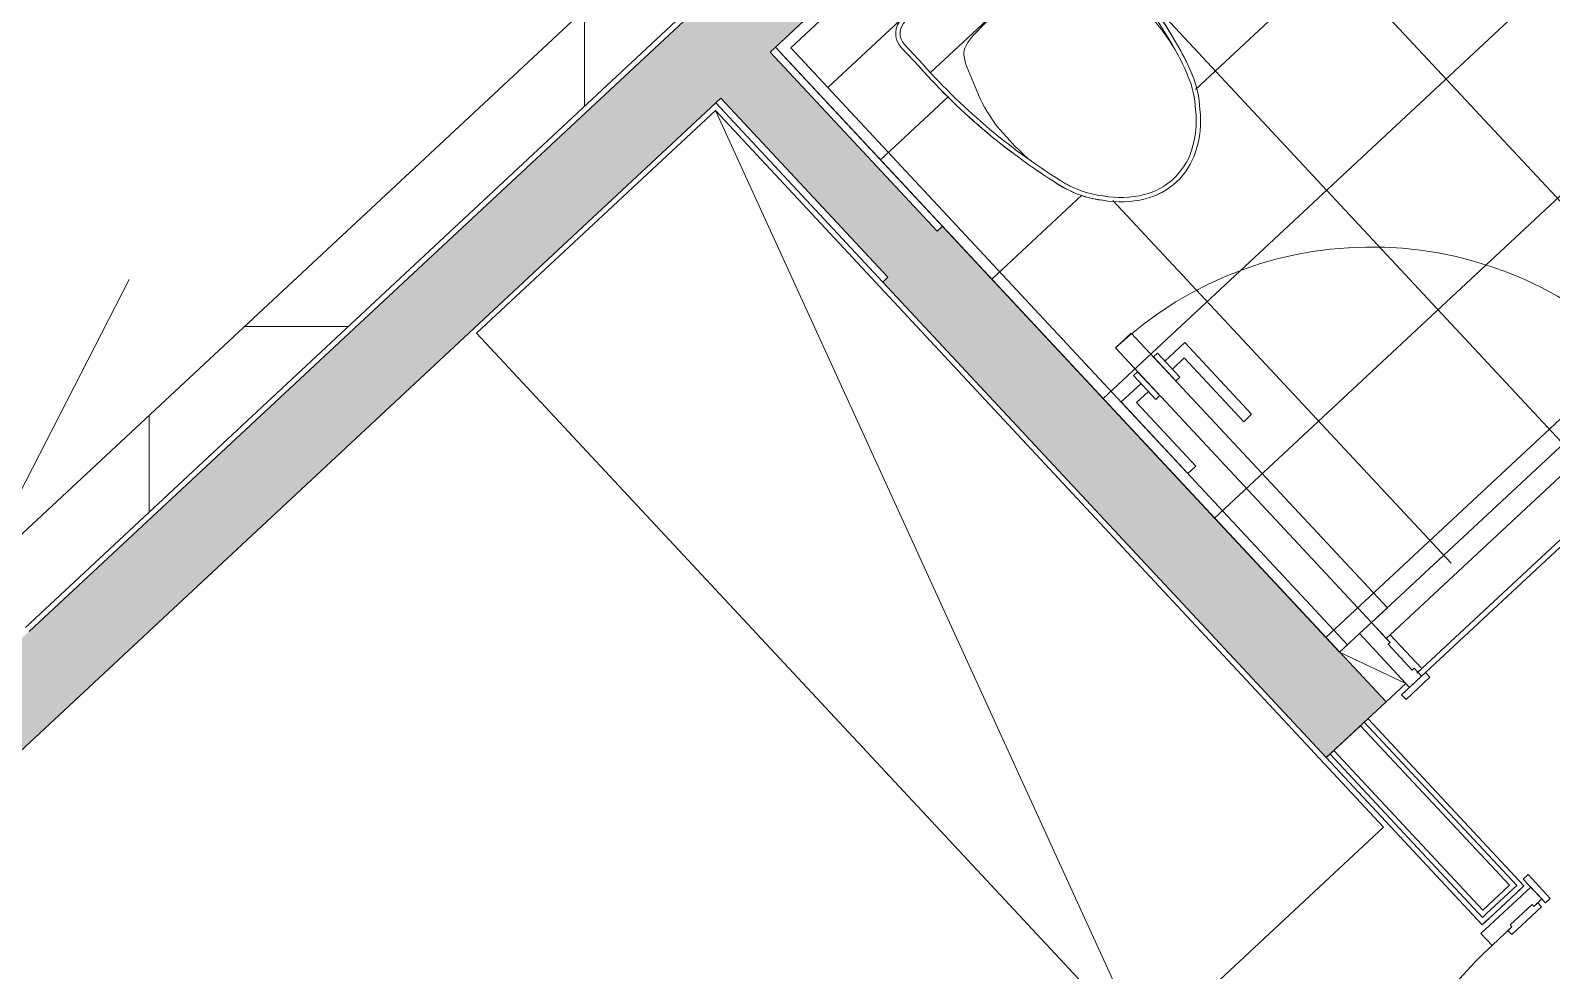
# Model space of a CAD drawing. Header units: millimetres. Extents: x -71377 to 516042, y -145869 to 441446.
# Drawn here: x 117752 to 120547, y 111567 to 113294 of the extents above; entities that cross this region are included whole.
import ezdxf

# ---------------------------------------------------------------- set-up
doc = ezdxf.new("R2010")
doc.units = ezdxf.units.MM
doc.header["$LTSCALE"] = 1000
doc.linetypes.add('_점선_S_', pattern=[1.6, 0.8, -0.8])
for name, color, linetype, lineweight in [('_ A-furn _', 6, 'Continuous', 5), ('A-door', 4, 'Continuous', 5), ('A-door-hdln', 8, 'Continuous', 5), ('A-ele-8', 8, 'Continuous', 5), ('A-fnsh', 5, 'Continuous', 5), ('A-fnsh-4', 4, 'Continuous', 5), ('A-furn', 6, 'Continuous', 5), ('A-hat', 251, 'Continuous', 5), ('A-insu', 251, 'Continuous', 5), ('A_cwall', 2, 'Continuous', 5), ('A_fnsh', 5, 'Continuous', 5), ('A_fnsh-4', 4, 'Continuous', 5), ('AA_오픈', 8, '_점선_S_', 5), ('AA_위생', 4, 'Continuous', 5), ('패밀리로 가져오기', 8, 'Continuous', 5)]:
    doc.layers.add(name, color=color, linetype=linetype, lineweight=lineweight)

# ---------------------------------------------------------------- blocks, each defined once
blk = doc.blocks.new('3D_세대_욕조 - 욕조_dwg-2440840-지반층 배치도')
at = {"layer": '패밀리로 가져오기'}
for p, q in [((80.7487418279052, -267.7176228804747), (80.74874182790516, -193.4680915661156)), ((26.19999999998981, -265.1060796084634), (26.19999999998981, -275.996952573681)), ((27.19999999998982, -276.996952573681), (31.99999999991997, -276.996952573681)), ((162.4384728219957, -322.0413313812164), (67.57789067368867, -321.1000441932407)), ((162.4435648125727, -367.9525229914866), (67.79125686889894, -368.9127413132514)), ((26.19999999998981, -413.996952573681), (26.19999999998981, -424.8878255390151)), ((27.19999999998982, -412.996952573681), (31.99999999991994, -412.996952573681)), ((80.78817767816511, -422.2762822669752), (48.79999999996657, -422.2762822669752))]:
    blk.add_line(p, q, dxfattribs=at)
at = {"layer": '패밀리로 가져오기', "flags": 128}
for points in [[(6.199999999989826, -262.1060796084634), (6.199999999989809, -240.1060796084634), (1.499999999919967, -218.6060796084635), (-5.000000000080044, -218.6060796084634), (-5.000000000080011, -283.6060796084635), (1.499999999919984, -283.6060796084635)], [(6.199999999989826, -427.8878255390151), (6.199999999989792, -449.8878255390151), (1.499999999919899, -471.387825539015), (-5.000000000080044, -471.387825539015), (-5.000000000080044, -406.387825539015), (1.499999999919967, -406.387825539015)]]:
    blk.add_lwpolyline(points, close=True, dxfattribs=at)
for points in [[(5.762790697663177, -238.1060796084635), (34.19999999998984, -238.1060796084635), (34.19999999998982, -264.1060796084635), (27.19999999998982, -264.1060796084635)], [(5.762790697725086, -264.1060796086514), (11.1828288922442, -264.1060796086514), (11.8797664686608, -264.1760494481675), (12.67723861521361, -264.4424584780298), (13.27598926259943, -264.8125108149811), (13.66516463887309, -265.1781590479627), (13.8774267123177, -265.459064161167), (17.58346329079943, -298.9778955925677)], [(47.34557743548796, -303.8415995418613), (45.88776732728729, -304.4969525736811), (33.11223267255264, -304.496952573681), (31.99999999991994, -303.996952573681), (31.99999999991995, -275.996952573681), (33.11223267255266, -275.496952573681), (45.88776732728729, -275.496952573681)], [(47.29999999996652, -320.4561701901544), (47.29999999996652, -317.7553016203742), (47.46121180189219, -268.5411903463823)], [(115.0081817479004, -321.5706877872867), (103.7640507020187, -317.2432334281325), (101.302464656801, -315.3320214120026), (99.18760925523385, -313.276789266412), (97.41268148218661, -311.1259848606128), (95.97806887623301, -308.9157110859228), (94.89041646620173, -306.6773942851283), (94.21708356080488, -304.66745983393), (93.96644360692153, -303.5546324104357), (93.78641297136348, -302.2874273618504), (93.72778083830056, -301.3241794905912), (93.18750186128456, -279.3694140664588), (93.0291353668217, -277.6951852474881), (92.57323957249903, -275.8657336347092), (91.83512459594206, -274.1424395680947), (90.83063442647835, -272.5603937562842), (89.57952110309999, -271.1526799552662), (88.1054668409415, -269.9502286117344), (86.43490650589958, -268.9809503611464), (84.59698366901283, -268.270483352389), (82.62306067141617, -267.8425307735155), (80.78817932241508, -267.7176336683619), (48.79999999996654, -267.7176336683619)], [(17.58272770508393, -298.9708431962433), (17.66199136244953, -299.5478392875216), (17.78737268316128, -300.1513555354775), (17.96476983777486, -300.7241874616605), (18.22737696929478, -301.2957092298838), (18.60865758976299, -301.8512333704705), (19.12081079062884, -302.3431859173446), (19.74770183919118, -302.7196695208416), (20.46704988763889, -302.9452776042651), (21.03096739700976, -302.9969265821712), (31.99999999995807, -302.9969265821539)], [(17.58113372927832, -391.0370737536247), (13.8783814378368, -424.5262060769564), (13.711770706897, -424.7612664372258), (13.3287845976939, -425.1391357358031), (12.74856871922115, -425.5162846547009), (11.96759265390305, -425.7988442184615), (11.1827567389535, -425.8878263730791), (5.762790697725053, -425.8878263730791)], [(31.99999999999272, -386.996952573874), (21.0288985761366, -386.996952573874), (20.46707783940219, -387.048622387443), (19.74796651894594, -387.2741159206249), (19.12128367984773, -387.6503553057393), (18.60913439979249, -388.1421036510744), (18.22767228303143, -388.697666240721), (17.96486567654028, -389.26946172513), (17.78738793741523, -389.8424893872567), (17.66195759293487, -390.4462673546512), (17.58272650578689, -391.0230728677426)], [(47.43614652465475, -413.8008845497675), (45.88776732728726, -414.496952573681), (33.11223267255266, -414.496952573681), (31.99999999991997, -413.996952573681), (31.99999999991997, -385.996952573681), (33.11223267255262, -385.4969525736811), (45.88776732728729, -385.4969525736811)], [(47.46121180189223, -421.4527148010961), (47.29999999996654, -372.2386035271043), (47.29999999996654, -369.5377349574405)], [(80.74874182790515, -496.5319084320217), (80.74874182790519, -422.2762822669465), (82.6425761680948, -422.1486783705473), (84.61559489314827, -421.7178260346695), (86.4522569716574, -421.0046147282987), (88.12120506857893, -420.0327767313279), (89.59331108912733, -418.8279867371597), (90.84216507085513, -417.4181959276607), (91.84411716546308, -415.8343741370186), (92.57945250467313, -414.1096433542257), (93.03237317552704, -412.2791141909834), (93.18750182775695, -410.6244911755489), (93.72778015075163, -388.6697251753935), (93.78830534304873, -387.6870217209503), (93.97007106772067, -386.4199299072203), (94.21708362366914, -385.3264457009786), (94.89765181593977, -383.2987267192507), (95.98826627436938, -381.0602136975208), (97.42612385788377, -378.8496359259875), (99.20417027004443, -376.6991617422605), (101.321364898853, -374.6454219776492), (103.7836271863562, -372.7372025450746), (115.1174108407358, -368.432632152369)], [(5.762790697663126, -451.887825539015), (34.19999999998982, -451.887825539015), (34.19999999998982, -425.8878255390151), (27.19999999998979, -425.8878255390151)]]:
    blk.add_lwpolyline(points, dxfattribs=at)
at = {"layer": '패밀리로 가져오기'}
for radius in [22.36464658594923, 15.23403839904491]:
    blk.add_circle((245.0000000034925, -344.9969525737687), radius, dxfattribs=at)
for centre, radius, start, end in [((1072.384181119502, -9036.480907605961), 9000, 93.20867442402596, 95.45374433258452), ((865.5030559003357, -7930.643240585925), 7885.643253458362, 87.42176535858616, 92.15753866539832), ((1152.446564108133, -1251.066619191319), 1200, 79.56604003238847, 86.76200457062295), ((274.0303230807185, -674.505595555529), 600, 95.45374433258449, 103.6352348715995), ((1359.808491997421, -125), 55.00000000000016, 14.07704433659752, 79.56607822992), ((145, -145), 54.99999999999999, 101.5381412351697, 164.0743675045437), ((61.53093187510967, -345), 1371.625884943087, 350.2036584489433, 9.796341551056416), ((399.8289426118135, -217.7132038064302), 320, 164.0743675045437, 175.6547653294647), ((27.19999999998981, -265.1060796084634), 0.9999999999999944, 89.9999999999995, 179.9999999999995), ((27.19999999998982, -275.996952573681), 1.000000000000011, 180, 269.9999999999996), ((39.49999999991996, -291.1933811451595), 16.94642857140001, 112.144196508558, 116.2680446161004), ((39.49999999991996, -291.1933811451595), 16.9464285714, 62.07582372120119, 67.85580349144205), ((48.80003209217831, -269.2176233310306), 1.5000004508, 90.001225832193, 153.1950156757322), ((39.49999999991996, -288.800524002319), 16.9464285714, 243.7319553838996, 247.8558034914422), ((69.79999999996653, -344.9969525736811), 27.99999999999998, 154.7355889450447, 205.2644110549548), ((17.79999999996653, -320.4561701901544), 29.49999999999999, 334.7355889450447, 0), ((69.79999999996653, -344.9969525736811), 24, 95.3125040230086, 265.1988622910899), ((134.6915119593396, -344.9999999990973), 23.23290234000372, 270.6860031042241, 89.31429785920841), ((162.2106876685648, -344.9969527323552), 22.95675146204759, 270.0000000000001, 90.00000000000017), ((17.79999999996651, -369.5377349574405), 29.50000000000008, 359.9999999999996, 25.26441105495527), ((39.49999999992002, -401.1933811451595), 16.94642857140008, 112.1441965085579, 116.2680446161005), ((39.49999999992002, -401.1933811451595), 16.94642857140003, 62.42124687455382, 67.85580349144239), ((27.19999999998982, -413.996952573681), 1.000000000000011, 90, 180), ((39.49999999991996, -398.800524002319), 16.9464285714, 243.7319553838996, 247.855803491442), ((27.19999999998979, -424.8878255390151), 0.9999999999999751, 180, 269.9999999999996), ((48.80003209217829, -420.7762818164479), 1.50000045080002, 206.8049843242678, 269.9987741678072), ((399.8289426118135, -472.2867961917074), 320.0000000000002, 184.3452346705347, 195.9256324954556), ((145, -545), 55.00000000000006, 195.9256324954557, 258.4618587648295), ((1359.808491997421, -564.9999999999999), 54.99999999999946, 280.4339217700795, 345.9229556634017), ((274.0303230807185, -15.49440444260835), 600.0000000000002, 256.3647651283998, 264.5462556674148), ((1072.384181119502, 8346.480907488614), 9000, 264.5462556674148, 266.7913255759733), ((865.5030559003351, 7240.643240468577), 7885.643253458363, 267.842461334601, 272.5782346414131), ((1152.446564108133, 561.0666191931814), 1200, 273.2379954293763, 280.4339599676108)]:
    blk.add_arc(centre, radius, start, end, dxfattribs=at)
blk = doc.blocks.new('3D_세대_욕조 - 3D_세대_욕조-2060221-지반층 배치도')
at = {"layer": 'AA_위생'}
for p, q in [((1499.999999999998, 0), (0, 0)), ((0, 0), (0, -744.9999999999987)), ((1500, -744.9999999999989), (1499.999999999998, 0)), ((100.0000000000541, -744.9999999999989), (1500, -744.9999999999989))]:
    blk.add_line(p, q, dxfattribs=at)
blk.add_blockref('3D_세대_욕조 - 욕조_dwg-2440840-지반층 배치도', (0, 0))
blk = doc.blocks.new('3D_젠다이벽 - 3D_젠다이벽-2258131-지반층 배치도')
at = {"layer": 'AA_위생'}
for p, q in [((0, -99.99999999999982), (0, 0)), ((0, 0), (1355, 0)), ((1355, 0), (1355, -99.99999999999973)), ((0, -99.99999999999982), (1355, -99.99999999999973))]:
    blk.add_line(p, q, dxfattribs=at)
blk = doc.blocks.new('3D_수납가구 - 3D_수납가구-2428818-지반층 배치도')
at = {"layer": '_ A-furn _'}
for p, q in [((-1.353583911622991e-13, 1799.999999999766), (599.9999999981335, 1799.999999999766)), ((0, 0), (-1.353583911622991e-13, 1799.999999999766)), ((599.9999999981335, 1799.999999999766), (0, 0)), ((599.9999999981335, 1799.999999999766), (599.9999999981337, 3.383959779057477e-14)), ((599.9999999981337, 3.383959779057477e-14), (0, 0))]:
    blk.add_line(p, q, dxfattribs=at)
blk = doc.blocks.new('2D_세대_양변기 - 양변기_dwg-V18-지반층 배치도')
at = {"layer": '패밀리로 가져오기'}
for p, q in [((158.850420337044, 429.1905742507915), (158.6695957028906, 429.7589944990722)), ((169.293784939063, 351.8502793017184), (169.2153651624875, 352.4535503616114)), ((-201.1384781130573, 87.97737745959239), (-201.1384781130573, 37.97738631290487)), ((193.472746633507, 108.2121579126651), (-193.4727466341674, 108.2121579126651)), ((-193.1384795289587, 87.98213711887004), (-193.1384795289587, 37.98214597138214)), ((193.1920256951921, 38.21197850325188), (193.1920256951921, 88.21196965771013)), ((201.138478112397, 87.97737745959239), (201.138478112397, 37.97738631290483)), ((-163.0908882448666, 8.00000000028741), (163.2098797280242, 8.00000000028741))]:
    blk.add_line(p, q, dxfattribs=at)
at = {"layer": '패밀리로 가져오기', "flags": 128}
blk.add_lwpolyline([(171.8446575004974, 290.5411750263994), (171.8731301693961, 280.9838428477196), (171.5688143602938, 272.6991551185019), (170.9519986064306, 264.4142814644402), (170.0422257746586, 256.1097022603026), (168.85903873183, 247.7658978790387), (167.4219803447386, 239.3633486954458), (165.7538399726518, 230.8971854538649), (163.8903929453709, 222.4211403860353), (161.8706610848794, 214.0035960961068), (159.7336662134521, 205.7129351867588), (137.6808202440052, 146.2564447846635), (135.3316653376578, 141.6619473657302), (133.0408950062602, 137.4190472458831), (130.8182864932942, 133.5082189880304), (128.6378078203315, 129.9131710598558), (126.3301901206041, 126.6305475446097), (123.6903553054917, 123.6602264298526), (120.5132252861413, 121.0020857021846), (116.593721974049, 118.6560033496171), (111.7267672803037, 116.6218573587648), (105.7072831164596, 114.8995257171591), (98.33019139366387, 113.4888864118802), (89.45714965560637, 112.3833467178883), (79.21675797579974, 111.5504310569922), (67.8043520603578, 110.951193138415), (55.41526761510342, 110.5466866727766), (42.24484034597572, 110.2979653688344), (28.48840595908861, 110.1660829362918), (14.34130016026485, 110.1120930848374), (-0.001141344614546647, 110.1120930848374), (-14.34521820013014, 110.1120930848374), (-28.50377145404763, 110.1120930848374), (-42.29127750476891, 110.2476699702202), (-55.52221275034662, 110.4806835852178), (-68.01105358959012, 110.8703887424599), (-79.57227642055207, 111.455958327595), (-90.02035764175073, 112.2765652263151), (-99.1697736514134, 113.3713823238177), (-106.8952183181054, 114.773036261231), (-113.3122553906387, 116.487968701138), (-118.5966660878139, 118.5160750606119), (-122.9242316285481, 120.8572507581667), (-126.4707332317584, 123.5113912104098), (-129.4119521163039, 126.4783918353751), (-131.9236695011014, 129.7581480510816), (-134.1816666050681, 133.3505552746319), (-136.3356849216025, 137.2587796254775), (-138.4313070430753, 141.4990700283343), (-140.4880758361641, 146.0909461097872), (-142.5255341676047, 151.053927495519), (-144.5632249043656, 156.4075338121147), (-146.6206909131242, 162.1712846857226), (-148.7174750607328, 168.364699743408), (-150.873120213927, 175.0072986103878), (-153.0973949012214, 182.1039582885097), (-155.3609702969652, 189.6009852798706), (-157.624743237112, 197.4300434627185), (-159.8496105577315, 205.5227967148785), (-161.9964690948354, 213.8109089132303), (-164.0262156843192, 222.2260439355705), (-165.8997471622524, 230.6998656597098), (-167.5779603645888, 239.164037963008), (-169.0250160503883, 247.5648712217772), (-170.2181306703233, 255.9072618045866), (-171.1377845981142, 264.2107525771389), (-171.7644582074817, 272.4948864079161), (-172.0786318721466, 280.7792061626351), (-172.0615316325083, 290.3365654546615)], dxfattribs=at)
at = {"layer": '패밀리로 가져오기'}
for centre, radius, start, end in [((-0.1933770567054832, 433.2053508969738), 130.3666414417036, 60.94832257897171, 119.1198544953479), ((27.41370377217164, 383.6456379062549), 187.096845597996, 119.1198544978397, 143.3616074434065), ((27.41370377217012, 383.6456379062548), 179.096845597995, 119.1198544978394, 143.3616074434061), ((-0.1933770567046373, 433.2053508969743), 122.3666414417033, 60.94832257880928, 119.1198544951855), ((-27.7414665305942, 383.6128229037303), 179.0968456227399, 36.70656965962279, 60.94832258333475), ((-27.74146653059375, 383.6128229037307), 187.096845622739, 36.70656965954268, 60.94832258325465), ((15.08284909399394, 377.3137576720583), 181.4276729967531, 139.2484341028881, 160.285689116955), ((15.08284931164478, 377.3137575596714), 173.4276732395583, 139.2484340922077, 160.2856891062576), ((-15.40308625728274, 377.2956197985401), 173.4276730925462, 19.78248799949783, 40.81974301798406), ((-15.40308616893432, 377.2956198359425), 181.4276729967529, 19.78248799774025, 40.81974301621828), ((184.9444845854205, 306.2988240949308), 365.416815610037, 158.7423720041668, 166.3074905798379), ((184.9444845854101, 306.2988240949089), 357.4168156100318, 158.7423720044682, 166.3074905800071), ((-185.1801003177675, 306.0786154698802), 357.4168162661987, 19.78331054272175, 21.32580507445183), ((-969.5092144951454, 116.0506659691785), 1163.004725727966, 358.6283872032923, 15.51028263230465), ((-185.1800998966573, 306.0786156180786), 365.4168158200273, 19.78331054514989, 21.32580507687995), ((-969.5092145027263, 116.0506659679561), 1171.004725735606, 358.6283872032835, 15.51028263245094), ((912.2969223720038, 128.5268433191631), 1114.178693058625, 166.2791426389406, 182.1005295378252), ((912.2969215088605, 128.5268434071203), 1106.178692199251, 166.2791426327622, 182.1005295316468), ((184.9444845854025, 306.2988240949298), 357.4168156100195, 166.30749058001, 182.5596898468388), ((-185.2342819674257, 306.0785833839597), 357.4168155949105, 357.508487262347, 7.357641493366041), ((-163.1087369680856, 37.99999469067206), 37.99999999999969, 180.0340885448448, 269.9697123483661), ((-163.1087369680851, 37.99999469067164), 30.00000000000003, 180.0340885448442, 270.034088552348), ((163.1087369674253, 37.99999469067206), 37.99999999999979, 270.0302876516332, 359.9659114551544), ((163.1920310048052, 38.19412978439852), 30.00000000000012, 270.0340885523488, 0.0340885440115107)]:
    blk.add_arc(centre, radius, start, end, dxfattribs=at)
blk = doc.blocks.new('2D_세대_양변기 - 2D_세대_양변기-V19-지반층 배치도')
at = {"layer": 'AA_위생'}
for p, q in [((-201.1384781130574, 87.83570162349538), (-201.1384781130573, 37.97738631290463)), ((201.1384781123971, 37.97738631290481), (201.1384781123971, 87.13618049769838))]:
    blk.add_line(p, q, dxfattribs=at)
for centre, radius, start, end in [((-0.1933770567054832, 433.2053508969738), 130.3666414417037, 60.94832259309683, 119.1198545035662), ((-0.1933770567054832, 433.2053508969738), 130.3666414417038, 60.94832259309724, 90.03408854833194), ((27.41370377217164, 383.6456379062549), 187.096845597996, 119.1198545035662, 143.2736660488273), ((-27.74146653059375, 383.6128229037307), 187.0968456227389, 36.79451105448911, 60.9483225930968), ((15.08284909399394, 377.3137576720583), 181.4276729967532, 139.3391868224439, 160.2451411400382), ((-15.40308616893432, 377.2956198359425), 181.4276729967529, 19.82303596081227, 40.72899027905704), ((184.9444845854205, 306.2988240949308), 365.4168156100369, 158.7675114847169, 166.3071791132921), ((-185.1800998966573, 306.0786156180786), 365.4168158200273, 19.73633626171773, 21.30066561592018), ((-969.5092145027263, 116.0506659679561), 1171.004725735606, 358.5851070118374, 15.52482957857192), ((912.2969223720038, 128.5268433191631), 1114.178693058626, 166.2792440414689, 182.0929760054036), ((-163.1087369680856, 37.99999469067206), 37.99999999999973, 180.034088544845, 269.9697123483621), ((-163.1087369680856, 37.99999469067206), 37.99999999999972, 181.5662558160574, 269.9697123483625), ((163.1087369674253, 37.99999469067206), 37.99999999999976, 270.0302876516602, 359.9659114551536), ((163.1087369674253, 37.99999469067206), 37.99999999999973, 270.0302876516606, 359.965911455154)]:
    blk.add_arc(centre, radius, start, end, dxfattribs=at)
blk.add_blockref('2D_세대_양변기 - 양변기_dwg-V18-지반층 배치도', (0, 0))
blk = doc.blocks.new('세대외여닫이문 - _A_WD_9x23_90도-2440023-지반층 배치도')
at = {"layer": 'A-door'}
for p, q in [((-469.9999999999885, 69.49999999998981), (-409.9999999999912, 69.49999999999002)), ((-469.9999999999883, 57.4999999999898), (-469.9999999999885, 69.49999999998981)), ((-409.9999999999911, 57.49999999999004), (-469.9999999999883, 57.4999999999898)), ((-450.0000000000082, 57.49999999999004), (-420.0000000000246, 57.49999999999004)), ((-450.0000000000085, -67.50000000000986), (-450.0000000000083, 57.49999999999007)), ((-420.0000000000246, 57.49999999999004), (-420.0000000000246, 37.49999999996982)), ((-409.9999999999912, 69.49999999999002), (-409.9999999999911, 57.49999999999004)), ((410.0000000000074, 69.49999999999265), (470.0000000000102, 69.4999999999929)), ((410.0000000000075, 57.49999999999268), (410.0000000000074, 69.49999999999265)), ((470.0000000000102, 57.49999999999289), (410.0000000000075, 57.49999999999268)), ((419.9999999999886, 57.49999999999001), (449.9999999999915, 57.49999999999004)), ((419.9999999999886, 37.49999999996782), (419.9999999999886, 57.49999999999001)), ((449.9999999999915, 57.49999999999004), (449.9999999999914, -67.50000000000986)), ((470.0000000000102, 69.4999999999929), (470.0000000000102, 57.49999999999289)), ((-425.0000000000221, 37.49999999996985), (-425.0000000000221, -17.50000000002959)), ((-420.0000000000246, 37.49999999996982), (-425.0000000000221, 37.49999999996985)), ((-425.0000000000214, 37.49999999996914), (-420.0000000000247, 37.49999999996914)), ((-425.0000000000214, -17.50000000002966), (-425.0000000000214, 37.49999999996914)), ((-420.0000000000247, 37.49999999996914), (-420.0000000000247, 47.49999999996748)), ((-420.0000000000247, 47.49999999996748), (-410.0000000000133, 47.49999999996748)), ((-410.0000000000133, 47.49999999996748), (-410.0000000000133, -27.50000000000952)), ((409.9999999999918, 47.49999999996748), (419.9999999999886, 47.49999999996748)), ((409.9999999999918, -27.50000000000955), (409.9999999999918, 47.49999999996748)), ((419.9999999999886, 47.49999999996748), (419.9999999999886, 37.49999999996745)), ((419.9999999999886, 37.49999999996745), (424.9999999999886, 37.49999999996745)), ((424.9999999999881, 37.49999999996786), (419.9999999999886, 37.49999999996782)), ((424.9999999999886, 37.49999999996745), (424.9999999999886, -17.50000000002963)), ((424.9999999999881, -17.50000000002963), (424.9999999999881, 37.49999999996786)), ((449.9999999999915, 47.49999999994186), (489.9999999999915, 47.49999999994189)), ((449.9999999999915, -67.50000000000983), (449.9999999999915, 47.49999999994186)), ((-425.0000000000221, -17.50000000002959), (-420.0000000000246, -17.50000000002959)), ((-420.0000000000247, -17.50000000002969), (-425.0000000000214, -17.50000000002966)), ((-420.0000000000246, -17.50000000002959), (-420.0000000000247, -67.50000000000986)), ((-420.0000000000247, -27.50000000000955), (-420.0000000000247, -17.50000000002969)), ((-410.0000000000133, -27.50000000000952), (-420.0000000000247, -27.50000000000955)), ((419.9999999999886, -27.50000000000955), (409.9999999999918, -27.50000000000955)), ((419.9999999999886, -17.50000000002963), (419.9999999999886, -27.50000000000955)), ((424.9999999999886, -17.50000000002963), (419.9999999999886, -17.50000000002963)), ((419.9999999999886, -17.50000000002963), (424.9999999999881, -17.50000000002963)), ((419.9999999999886, -67.50000000000979), (419.9999999999886, -17.50000000002963)), ((-420.0000000000247, -67.50000000000986), (-450.0000000000085, -67.50000000000986)), ((379.9999999999879, -67.50000000000983), (379.9999999999867, -907.50000000001)), ((379.9999999999881, -67.50000000000976), (419.9999999999881, -67.50000000000986)), ((419.9999999999879, -67.50000000000993), (419.9999999999867, -907.5000000000102)), ((449.9999999999914, -67.50000000000986), (419.9999999999886, -67.50000000000979)), ((489.9999999999915, -67.50000000000983), (449.9999999999915, -67.50000000000983)), ((379.9999999999867, -907.50000000001), (419.9999999999867, -907.5000000000102))]:
    blk.add_line(p, q, dxfattribs=at)
at = {"layer": 'A-door-hdln'}
for p, q in [((-420.0000000000246, 37.49999999996982), (-420.0000000000246, 57.49999999999004)), ((419.9999999999886, 57.49999999999001), (419.9999999999886, 37.49999999996782)), ((-425.0000000000221, 37.49999999996985), (-420.0000000000246, 37.49999999996982)), ((-420.0000000000247, 37.49999999996914), (-425.0000000000214, 37.49999999996914)), ((-420.0000000000247, 47.49999999996748), (-420.0000000000247, 37.49999999996914)), ((-410.0000000000133, 47.49999999996748), (-420.0000000000247, 47.49999999996748)), ((419.9999999999886, 47.49999999996748), (409.9999999999918, 47.49999999996748)), ((424.9999999999886, 37.49999999996745), (419.9999999999886, 37.49999999996745)), ((419.9999999999886, 37.49999999996782), (424.9999999999881, 37.49999999996786)), ((489.9999999999915, -67.50000000000986), (449.9999999999915, 47.49999999994186)), ((-420.0000000000246, -17.50000000002959), (-425.0000000000221, -17.50000000002959)), ((-425.0000000000214, -17.50000000002966), (-420.0000000000247, -17.50000000002969)), ((-420.0000000000247, -67.50000000000983), (-420.0000000000246, -17.50000000002959)), ((-420.0000000000247, -17.50000000002969), (-420.0000000000247, -27.50000000000955)), ((-420.0000000000247, -27.50000000000955), (-410.0000000000133, -27.50000000000952)), ((409.9999999999918, -27.50000000000955), (419.9999999999886, -27.50000000000955)), ((419.9999999999886, -17.50000000002963), (424.9999999999886, -17.50000000002963)), ((419.9999999999886, -27.50000000000955), (419.9999999999886, -17.50000000002963)), ((419.9999999999886, -17.50000000002963), (419.9999999999886, -67.50000000000979)), ((424.9999999999881, -17.50000000002963), (419.9999999999886, -17.50000000002963)), ((319.9999999999869, -827.5000000000098), (319.9999999999872, -647.50000000001)), ((319.9999999999872, -647.50000000001), (339.9999999999872, -647.5000000000101)), ((339.9999999999872, -647.5000000000101), (339.9999999999868, -807.5000000000099)), ((479.9999999999869, -647.5000000000102), (459.9999999999869, -647.50000000001)), ((459.9999999999869, -647.50000000001), (459.9999999999868, -807.50000000001)), ((479.9999999999866, -827.50000000001), (479.9999999999869, -647.5000000000102)), ((339.9999999999868, -807.5000000000099), (369.9999999999868, -807.50000000001)), ((369.9999999999869, -787.5000000000101), (379.9999999999869, -787.5000000000099)), ((369.9999999999868, -847.50000000001), (369.9999999999869, -787.5000000000101)), ((379.9999999999869, -787.5000000000099), (379.9999999999867, -847.5000000000098)), ((419.9999999999868, -787.5000000000099), (419.9999999999867, -847.50000000001)), ((429.9999999999869, -787.5000000000101), (419.9999999999868, -787.5000000000099)), ((429.9999999999866, -847.5000000000101), (429.9999999999869, -787.5000000000101)), ((459.9999999999868, -807.5000000000101), (429.9999999999867, -807.5000000000102)), ((369.9999999999869, -827.5000000000099), (319.9999999999869, -827.5000000000098)), ((429.9999999999868, -827.5000000000099), (479.9999999999866, -827.50000000001)), ((379.9999999999867, -847.5000000000098), (369.9999999999868, -847.50000000001)), ((419.9999999999867, -847.50000000001), (429.9999999999866, -847.5000000000101))]:
    blk.add_line(p, q, dxfattribs=at)
blk.add_arc((419.9999999999881, -67.5000000000099), 840.000000000001, 179.9999999999999, 269.9999999999996, dxfattribs=at)
blk = doc.blocks.new('세대외여닫이문 - _A_ABS_7_5X21_90도-2440025-지반층 배치도')
at = {"layer": 'A-door'}
for p, q in [((-395.0000000000345, 74.4999999999901), (-335.0000000000373, 74.4999999999903)), ((-395.0000000000344, 62.49999999999009), (-395.0000000000345, 74.4999999999901)), ((-335.0000000000373, 62.49999999999033), (-395.0000000000344, 62.49999999999009)), ((-375.0000000000081, 62.49999999999009), (-345.0000000000276, 62.49999999999005)), ((-375.0000000000081, 33.49999999960404), (-375.0000000000081, 62.49999999999009)), ((-345.0000000000276, 62.49999999999005), (-345.0000000000276, 42.49999999996983)), ((-335.0000000000373, 74.4999999999903), (-335.0000000000373, 62.49999999999033)), ((334.9999999999741, 74.49999999999245), (394.9999999999768, 74.49999999999261)), ((334.9999999999742, 62.49999999999248), (334.9999999999741, 74.49999999999245)), ((394.9999999999769, 62.4999999999927), (334.9999999999742, 62.49999999999248)), ((344.9999999999887, 62.49999999999007), (374.9999999999915, 62.49999999999009)), ((344.9999999999888, 42.49999999996787), (344.9999999999887, 62.49999999999007)), ((374.9999999999915, 62.49999999999009), (374.9999999999915, -72.50000000000988)), ((394.9999999999768, 74.49999999999261), (394.9999999999769, 62.4999999999927)), ((-350.0000000000251, 42.49999999996987), (-350.0000000000251, -22.50000000002957)), ((-345.0000000000276, 42.49999999996983), (-350.0000000000251, 42.49999999996987)), ((-350.0000000000244, 42.49999999996912), (-345.0000000000276, 42.49999999996917)), ((-350.0000000000244, -22.50000000002964), (-350.0000000000244, 42.49999999996912)), ((-345.0000000000276, 42.49999999996917), (-345.0000000000276, 52.49999999996749)), ((-345.0000000000276, 52.49999999996749), (-335.0000000000135, 52.49999999996751)), ((-335.0000000000135, 52.49999999996751), (-335.0000000000135, -32.50000000000953)), ((334.9999999999916, 52.49999999996749), (344.9999999999889, 52.49999999996751)), ((334.9999999999916, -32.50000000000955), (334.9999999999916, 52.49999999996749)), ((344.9999999999889, 52.49999999996751), (344.9999999999888, 42.4999999999675)), ((344.9999999999888, 42.4999999999675), (349.9999999999888, 42.49999999996748)), ((349.9999999999882, 42.49999999996786), (344.9999999999888, 42.49999999996787)), ((349.9999999999888, 42.49999999996748), (349.9999999999888, -22.50000000002967)), ((349.9999999999882, -22.50000000002964), (349.9999999999882, 42.49999999996786)), ((374.9999999999915, 52.49999999993931), (424.9997296081796, 52.49999999993933)), ((374.9999999999915, -72.50000000000988), (374.9999999999915, 52.49999999993931)), ((-350.0000000000251, -22.50000000002957), (-345.0000000000276, -22.5000000000296)), ((-345.0000000000276, -22.50000000002964), (-350.0000000000244, -22.50000000002964)), ((-345.0000000000276, -22.5000000000296), (-345.0000000000276, -72.50000000000989)), ((-345.0000000000276, -32.50000000000953), (-345.0000000000276, -22.50000000002964)), ((344.9999999999888, -22.50000000002964), (344.9999999999888, -32.50000000000953)), ((349.9999999999888, -22.50000000002967), (344.9999999999888, -22.50000000002964)), ((344.9999999999888, -22.50000000002964), (349.9999999999882, -22.50000000002964)), ((344.9999999999889, -72.50000000000985), (344.9999999999888, -22.50000000002964)), ((-375.0000000000081, -72.50000000000988), (-375.0000000000081, -33.50000000029941)), ((-335.0000000000135, -32.50000000000953), (-345.0000000000276, -32.50000000000953)), ((344.9999999999888, -32.50000000000953), (334.9999999999916, -32.50000000000955)), ((-345.0000000000276, -72.50000000000989), (-375.0000000000081, -72.50000000000988)), ((304.9999999999882, -72.50000000000956), (304.999999999987, -762.5000000000094)), ((304.9999999999882, -72.50000000000956), (344.9999999999882, -72.50000000000966)), ((344.9999999999882, -72.50000000000965), (344.9999999999871, -762.5000000000098)), ((374.9999999999915, -72.50000000000988), (344.9999999999889, -72.50000000000985)), ((424.9999999999915, -72.50000000000985), (374.9999999999915, -72.50000000000988)), ((304.999999999987, -762.5000000000094), (344.9999999999871, -762.5000000000097))]:
    blk.add_line(p, q, dxfattribs=at)
at = {"layer": 'A-door-hdln'}
for p, q in [((-345.0000000000276, 42.49999999996983), (-345.0000000000276, 62.49999999999005)), ((-335.0000000000373, 62.4999999999928), (334.9999999999742, 62.49999999999283)), ((344.9999999999888, 62.49999999999009), (344.9999999999888, 42.49999999996787)), ((-350.0000000000251, 42.49999999996987), (-345.0000000000276, 42.49999999996983)), ((-345.0000000000276, 42.49999999996917), (-350.0000000000244, 42.49999999996912)), ((-345.0000000000276, 52.49999999996749), (-345.0000000000276, 42.49999999996917)), ((-335.0000000000135, 52.49999999996751), (-345.0000000000276, 52.49999999996749)), ((-335.0000000000138, 52.49999999996747), (334.9999999999915, 52.49999999996749)), ((344.9999999999889, 52.49999999996751), (334.9999999999916, 52.49999999996749)), ((349.9999999999888, 42.49999999996748), (344.9999999999888, 42.4999999999675)), ((344.9999999999888, 42.49999999996787), (349.9999999999882, 42.49999999996786)), ((424.9999999999915, -72.50000000000985), (374.9999999999915, 52.49999999993931)), ((-345.0000000000276, -22.5000000000296), (-350.0000000000251, -22.50000000002957)), ((-350.0000000000244, -22.50000000002964), (-345.0000000000276, -22.50000000002964)), ((-345.0000000000276, -32.50000000000956), (-345.0000000000276, -22.5000000000296)), ((-345.0000000000276, -22.50000000002964), (-345.0000000000276, -32.50000000000953)), ((344.9999999999888, -22.50000000002964), (349.9999999999888, -22.50000000002967)), ((344.9999999999888, -32.50000000000953), (344.9999999999888, -22.50000000002964)), ((344.9999999999888, -22.50000000002964), (344.9999999999888, -32.50000000000953)), ((349.9999999999882, -22.50000000002964), (344.9999999999888, -22.50000000002964)), ((-345.0000000000276, -72.50000000000985), (-345.0000000000276, -32.50000000000953)), ((-345.0000000000276, -32.50000000000953), (-335.0000000000135, -32.50000000000953)), ((-335.000000000014, -32.49999999999344), (334.9999999999915, -32.49999999999348)), ((334.9999999999916, -32.50000000000955), (344.9999999999888, -32.50000000000953)), ((344.9999999999888, -32.50000000000953), (344.9999999999889, -72.50000000000985)), ((-345.0000000000276, -72.50000000000598), (344.9999999999889, -72.50000000000603)), ((244.9999999999874, -682.5000000000093), (244.9999999999876, -502.5000000000095)), ((244.9999999999876, -502.5000000000096), (264.9999999999875, -502.5000000000096)), ((264.9999999999875, -502.5000000000096), (264.9999999999873, -662.5000000000097)), ((404.9999999999873, -502.5000000000099), (384.9999999999874, -502.5000000000099)), ((384.9999999999874, -502.5000000000099), (384.9999999999872, -662.5000000000098)), ((404.999999999987, -682.5000000000094), (404.9999999999873, -502.5000000000097)), ((294.9999999999873, -642.5000000000095), (304.9999999999873, -642.5000000000095)), ((294.9999999999873, -702.5000000000095), (294.9999999999873, -642.5000000000095)), ((304.9999999999873, -642.5000000000095), (304.9999999999874, -702.5000000000097)), ((344.9999999999872, -642.5000000000098), (344.9999999999871, -702.5000000000098)), ((354.9999999999872, -642.5000000000098), (344.9999999999872, -642.5000000000098)), ((354.9999999999872, -702.5000000000097), (354.9999999999871, -642.5000000000095)), ((264.9999999999873, -662.5000000000095), (294.9999999999873, -662.5000000000097)), ((384.9999999999872, -662.5000000000098), (354.9999999999872, -662.5000000000097)), ((294.9999999999873, -682.5000000000094), (244.9999999999874, -682.5000000000093)), ((354.9999999999872, -682.5000000000095), (404.999999999987, -682.5000000000094)), ((304.9999999999874, -702.5000000000097), (294.9999999999873, -702.5000000000095)), ((344.9999999999872, -702.5000000000097), (354.9999999999872, -702.5000000000097))]:
    blk.add_line(p, q, dxfattribs=at)
blk.add_arc((344.9999999999883, -72.50000000000969), 690.0000000000006, 179.9999999999999, 269.9999999999996, dxfattribs=at)
blk = doc.blocks.new('대장2_84A_1층_rvt-1-지반층 배치도')
at = {"layer": 'A-hat'}
h = blk.add_hatch(dxfattribs=at)
h.set_pattern_fill('FP_46', color=256, style=0, pattern_type=2)
h.set_pattern_definition([(133, (-143061.128, -154172.71), (-219.4061104857512, -204.5995080187495), []), (223, (-143061.128, -154172.71), (204.5995080187495, -219.4061104857511), [])])
h.paths.add_polyline_path([(-142798.1326509674, -155151.2207729285), (-142739.6243560267, -155096.6612993194), (-142727.4470958803, -155112.6523698066), (-142219.8876372699, -154639.3454968634), (-142228.7353170684, -154620.2495423356), (-142213.0497015607, -154605.6224686003), (-142197.2336249297, -154618.2202876718), (-141225.4373471519, -153699.892549518), (-142269.6730950703, -152580.0868564815), (-143834.7699847334, -154039.5633811188), (-142822.5857092293, -155124.9980795296)])
h.paths.add_polyline_path([(-143194.3072226461, -154323.6204955729), (-143265.9571048484, -154314.1717531333), (-143310.1293804883, -154294.2400036545), (-143489.282561466, -154158.2977578053), (-143603.5321672393, -154039.563381119), (-143603.5321672393, -153988.0099170656), (-143745.1230896383, -154106.3723191422), (-143805.4444017058, -154039.5633811188), (-142262.7252350461, -152616.8631068751), (-141255.8326465852, -153713.0030851313), (-141792.5211339224, -154213.4732179933), (-142754.1388440806, -153195.9377945529), (-142814.9690762639, -153252.6629062352), (-142616.4378056666, -153462.6167063303), (-142582.1339895641, -153564.7528272182), (-142581.8749948564, -153565.9467455525), (-142590.8854043943, -153660.8621134186), (-142616.9915104526, -153727.4614031121), (-142690.9620276077, -153811.9037584068), (-142792.1553948309, -153860.5046967306), (-142902.6688835841, -153865.0918920138), (-142970.6677754883, -153841.3276086983), (-143016.4467225306, -153811.9037584068), (-143054.6714554817, -153773.427679496), (-143082.3213650264, -153735.7592443748), (-143206.1513916753, -153617.4463327225), (-143363.0244482993, -153763.7328310237), (-143309.3471884205, -153765.605498479), (-143144.2185597091, -153959.2833662895), (-143069.3326203798, -154089.6193842489), (-143054.756351186, -154153.8177052551), (-143062.9806486849, -154232.3632209588), (-143097.7759950028, -154286.9720814843), (-143173.719956525, -154320.7601611602)])
at = {"layer": 'A-ele-8'}
blk.add_line((-142739.6243560267, -155096.6612993184), (-142234.9903121634, -154626.0824198792), dxfattribs=at)
at = {"layer": 'A-fnsh'}
for p, q in [((-143834.7699847333, -154039.5633811186), (-143527.8707155333, -154368.6725401606)), ((-143637.5737685471, -154470.9722965603), (-143944.4730377469, -154141.8631375186)), ((-142147.9121309466, -154715.796634785), (-142656.2029432437, -155189.7855061041)), ((-142459.3542541994, -155580.498671195), (-142473.2499742478, -155593.4566403389)), ((-142522.2506712607, -155639.1505315309), (-142536.1463913092, -155652.108500675))]:
    blk.add_line(p, q, dxfattribs=at)
at = {"layer": 'A-fnsh-4'}
for p, q in [((-142752.7414321431, -155279.8091073285), (-142472.7810987956, -155580.0297957428)), ((-142815.6378492043, -155338.4609676644), (-142535.6775158569, -155638.6816560787)), ((-142528.7296558327, -155632.2026715067), (-142479.7289588198, -155586.5087803148)), ((-142479.7289588198, -155586.5087803148), (-142472.7810987956, -155580.0297957428)), ((-142535.6775158569, -155638.6816560787), (-142528.7296558327, -155632.2026715067))]:
    blk.add_line(p, q, dxfattribs=at)
at = {"layer": 'A-insu'}
blk.add_line((-142759.6892921673, -155286.2880919005), (-142808.6899891801, -155331.9819830924), dxfattribs=at)
at = {"layer": 'A_fnsh'}
for p, q in [((-142829.1586654404, -153101.8156141204), (-143834.7699847333, -154039.5633811186)), ((-143806.5029434781, -154040.5504873339), (-142815.5186979204, -153116.4426878555)), ((-143834.7699847333, -154039.5633811186), (-143821.1300172132, -154054.1904548538)), ((-142783.50537948, -155137.5810174714), (-143806.5029434781, -154040.5504873338)), ((-143821.1300172132, -154054.1904548538), (-142798.1324532152, -155151.2209849914)), ((-142798.1324532152, -155151.2209849914), (-142783.50537948, -155137.5810174714))]:
    blk.add_line(p, q, dxfattribs=at)
at = {"layer": 'A_fnsh-4'}
for p, q in [((-142752.7414321431, -155279.8091073285), (-142759.6892921673, -155286.2880919005)), ((-142745.7935721189, -155273.3301227565), (-142752.7414321431, -155279.8091073285)), ((-142459.3542541994, -155580.498671195), (-142745.7935721189, -155273.3301227565)), ((-142759.6892921673, -155286.2880919005), (-142486.2079433918, -155579.5609202905)), ((-142815.6378492043, -155338.4609676644), (-142822.5857092285, -155344.9399522364)), ((-142808.6899891801, -155331.9819830924), (-142815.6378492043, -155338.4609676644)), ((-142808.6899891801, -155331.9819830924), (-142535.2086404046, -155625.2548114825)), ((-142822.5857092285, -155344.9399522364), (-142536.146391309, -155652.1085006749)), ((-142535.2086404047, -155625.2548114825), (-142486.2079433918, -155579.5609202905)), ((-142473.2499742478, -155593.456640339), (-142466.3021142236, -155586.977655767)), ((-142466.3021142236, -155586.977655767), (-142459.3542541994, -155580.498671195)), ((-142522.2506712607, -155639.150531531), (-142473.2499742478, -155593.456640339)), ((-142536.146391309, -155652.1085006749), (-142529.1985312848, -155645.6295161029)), ((-142529.1985312848, -155645.6295161029), (-142522.2506712607, -155639.150531531))]:
    blk.add_line(p, q, dxfattribs=at)
at = {"layer": 'A-door-hdln'}
for name, p, rotation in [('세대외여닫이문 - _A_ABS_7_5X21_90도-2440025-지반층 배치도', (-142437.8624518351, -154914.3950018897), 223.0000012484762), ('세대외여닫이문 - _A_WD_9x23_90도-2440023-지반층 배치도', (-142182.2026855779, -155951.0212859039), 313.0000012484762)]:
    blk.add_blockref(name, p, dxfattribs=dict(at, rotation=rotation))
at = {"layer": 'A-furn', "rotation": 223.0000012484759}
blk.add_blockref('3D_수납가구 - 3D_수납가구-2428818-지반층 배치도', (-143944.9665908544, -154155.9966581461), dxfattribs=at)
at = {"layer": 'AA_위생'}
for name, p, rotation in [('3D_세대_욕조 - 3D_세대_욕조-2060221-지반층 배치도', (-142270.6602012854, -152608.3538977365), 313.0000012484758), ('3D_젠다이벽 - 3D_젠다이벽-2258131-지반층 배치도', (-143806.5029434781, -154040.5504873338), 43.00000124847569), ('2D_세대_양변기 - 2D_세대_양변기-V19-지반층 배치도', (-143482.3293155128, -153874.9864244101), 223.0000012484759)]:
    blk.add_blockref(name, p, dxfattribs=dict(at, rotation=rotation))

msp = doc.modelspace()

# ---------------------------------------------------------------- hatches: boundary and pattern name
at = {"layer": 'A-hat'}
for points in [[(117705.459515963, 111943.8906323113), (121428.0497815625, 115415.2623661433), (121325.7500251627, 115524.965419157), (117603.1597595634, 112053.5936853251)], [(120132.8131753434, 111958.1809187502), (120242.5162283572, 112060.48067515), (119427.5281690385, 112934.4483308267), (119418.0205711097, 112925.582351938), (119111.1213019122, 113254.6915109797), (119020.4334447542, 113170.1237123559), (119327.3327139532, 112841.0145533152), (119317.8251160248, 112832.1485744267), (120037.417105025, 112060.48067515)]]:
    msp.add_hatch(color=256, dxfattribs=at).paths.add_polyline_path(points)
h = msp.add_hatch(dxfattribs=at)
h.set_pattern_fill('FP_13', color=256, scale=1000, style=0, pattern_type=2)
h.set_pattern_definition([(0, (165969.4808845727, 243949.8848709872), (0, 800), []), (90, (165969.4808845727, 243949.8848709872), (-800, 4.898587196589413e-14), [])])
h.paths.add_polyline_path([(117742.6105131496, 112197.3068973964), (120364.5134801785, 114642.2710753516), (120275.8536912986, 114737.3470546302), (117653.9507242698, 112292.382876675), (117698.7506506527, 112244.3408395094)])

# ---------------------------------------------------------------- linework, layer by layer
at = {"layer": 'A-insu'}
for p, q in [((120275.8536912987, 114737.3470546303), (117653.9507242698, 112292.3828766751)), ((117742.6105131498, 112197.3068973965), (120364.5134801785, 114642.2710753517)), ((119427.5281690378, 112934.4483308261), (119120.6288998399, 113263.557489868)), ((119010.9258468262, 113161.2577334683), (119317.8251160253, 112832.1485744273))]:
    msp.add_line(p, q, dxfattribs=at)
at = {"layer": 'A_cwall'}
for p, q in [((119111.121301912, 113254.6915109801), (121281.7790442109, 115278.8626909436)), ((120371.3334639432, 114634.9575384791), (117749.4304969142, 112189.9933605241)), ((119111.121301912, 113254.6915109801), (119418.0205711098, 112925.5823519382)), ((117705.4595159631, 111943.8906323114), (119020.433444754, 113170.1237123563)), ((119327.3327139532, 112841.0145533153), (119020.433444754, 113170.1237123563)), ((119418.0205711098, 112925.5823519382), (119427.5281690378, 112934.4483308261)), ((120242.5162283573, 112060.4806751501), (119427.5281690385, 112934.4483308269)), ((119317.8251160253, 112832.1485744273), (119327.3327139532, 112841.0145533153)), ((119317.8251160248, 112832.1485744269), (120132.8131753436, 111958.1809187503)), ((120132.8131753436, 111958.1809187503), (120242.5162283573, 112060.4806751501))]:
    msp.add_line(p, q, dxfattribs=at)
at = {"layer": 'AA_오픈'}
msp.add_line((119392.6657943807, 115684.4500789821), (117653.9507242698, 112292.3828766751), dxfattribs=at)

# ---------------------------------------------------------------- block references
msp.add_blockref('대장2_84A_1층_rvt-1-지반층 배치도', (262955.3988845728, 267303.1208709872))

doc.saveas('drawing.dxf')
